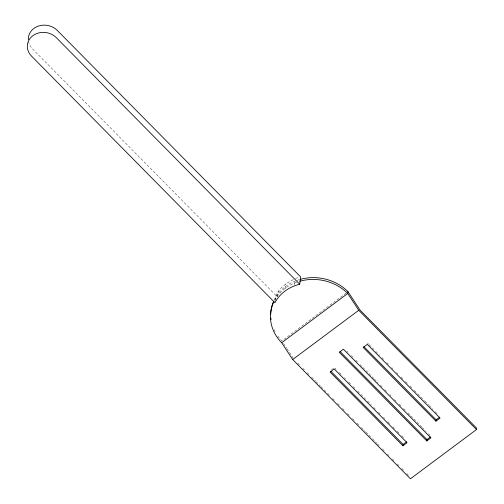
<?xml version="1.0" encoding="UTF-8"?>
<svg xmlns="http://www.w3.org/2000/svg" width="504" height="504" viewBox="0 0 504 504"><rect width="100%" height="100%" fill="white"/><g stroke="black" fill="none" stroke-linecap="round" stroke-linejoin="round"><path stroke-width="0.38" stroke-dasharray="2.52 1.89" d="M275.228 300.51C275.404 290.31 285.239 283.784 293.397 279.556M277.553 296.938L278.347 291.154M285.195 288.83L285.888 283.765M294.55 284.918L295.048 281.301M346.097 293.082L281.925 340.912A44.339 38.556 7.8 0 1 277.024 334.933M331.5 369.829L334.448 367.63L336.105 369.306M295.438 278.41L299.193 277.389M367.479 343.01L368.581 344.125M369.13 344.686L375.196 350.828M375.751 351.389L379.606 355.301M381.818 357.531L384.023 359.768M386.776 362.559L388.433 364.234M391.74 367.586L392.843 368.707M396.705 372.614L397.807 373.735M401.115 377.087L402.772 378.762M405.525 381.553L407.736 383.79M409.941 386.02L412.146 388.256M414.351 390.493L417.11 393.284M417.659 393.844L424.274 400.548M424.828 401.102L428.69 405.014M429.238 405.575L433.1 409.481M435.305 411.718L437.51 413.954M346.909 351.212L348.006 352.327M351.313 355.673L352.964 357.342M355.711 360.133L357.916 362.363M360.114 364.594L362.319 366.824M362.867 367.378L373.874 378.529M374.428 379.084L378.277 382.99M380.482 385.22L382.133 386.889M384.88 389.68L386.536 391.35M389.838 394.695L390.934 395.81M394.789 399.716L395.892 400.831M399.193 404.176L400.844 405.846M403.597 408.637L405.248 410.306M408.001 413.097L410.199 415.327M410.747 415.882L421.76 427.033M422.308 427.587L426.157 431.493M428.362 433.724L430.013 435.393M275.927 295.445L32.508 48.869A16.626 14.458 7.8 0 1 28.646 42.04M339.413 372.658L341.069 374.333M344.377 377.685L345.479 378.8M348.787 382.152L350.444 383.827M353.197 386.625L355.402 388.855M357.613 391.091L360.366 393.882M360.921 394.443L366.988 400.586M367.536 401.146L371.398 405.059M373.603 407.289L375.808 409.525M378.567 412.316L380.218 413.992M383.531 417.344L384.634 418.465M387.941 421.816L389.592 423.492M392.906 426.844L394.556 428.52M397.316 431.311L398.966 432.986M401.726 435.777L403.931 438.014M297.801 363.17L299.458 364.852M302.778 368.216L304.435 369.892M307.201 372.695L309.412 374.932M311.623 377.175L315.491 381.1M316.046 381.654L320.468 386.14M321.023 386.7L327.109 392.862M327.657 393.422L330.422 396.22M332.634 398.462L334.851 400.705M337.611 403.502L339.274 405.185M342.588 408.542L344.251 410.224M347.565 413.589L349.228 415.264M352.542 418.629L354.205 420.311M356.964 423.108L359.182 425.351M361.393 427.587L365.261 431.512M365.816 432.073L371.895 438.234M372.45 438.795L376.872 443.274M377.427 443.835L380.192 446.632M382.404 448.875L384.615 451.118M387.381 453.915L389.038 455.597M392.358 458.961L394.015 460.637M397.335 464.001L398.992 465.683M401.757 468.481L403.969 470.723M406.734 473.521L408.946 475.763M283.639 343.533L286.644 348.119M287.072 348.774L293.07 357.941M275.071 331.701A44.339 38.556 7.8 0 1 274.063 329.692M274.195 299.918A44.339 38.556 7.8 0 1 299.307 279.638M274.68 300.321A44.339 38.556 7.8 0 1 297.618 281.9"/><path stroke-width="0.76" d="M299.704 284.218L56.284 37.636A16.626 14.458 7.8 0 0 32.861 35.69A16.626 14.458 7.8 0 0 31.519 56.102L274.932 302.683C279.827 293.29 289.51 286.644 299.704 284.218L300.693 276.979L57.28 30.404A16.626 14.458 7.8 0 0 38.625 26.013A16.626 14.458 7.8 0 0 28.319 39.772M300.031 279.424A44.339 38.556 7.8 0 1 347.981 291.671L347.735 293.479L358.735 310.288L476.475 429.559L410.42 478.8L292.679 359.528L281.679 342.72A44.339 38.556 7.8 0 1 273.949 301.726M402.929 445.801L407.056 442.72L334.265 368.985L330.133 372.065L402.929 445.801L403.112 444.446L406.652 441.806M426.8 440.943L430.926 437.869L343.419 349.222L339.293 352.296L426.8 440.943L426.983 439.589L430.523 436.949M435.954 421.18L440.08 418.099L367.29 344.364L363.164 347.445L435.954 421.18L436.143 419.826L439.677 417.186M476.475 429.559L476.664 428.205L359.982 310.01L347.981 291.671M281.679 342.72L347.735 293.479A44.339 38.556 7.8 0 0 299.786 281.232M292.679 359.528L358.735 310.288M363.901 346.645L436.143 419.826M340.03 351.502L426.983 439.589M330.87 371.265L403.112 444.446M271.051 319.631A44.339 38.556 7.8 0 1 270.868 318.068M270.717 314.162A44.339 38.556 7.8 0 1 273.54 301.342"/></g></svg>
